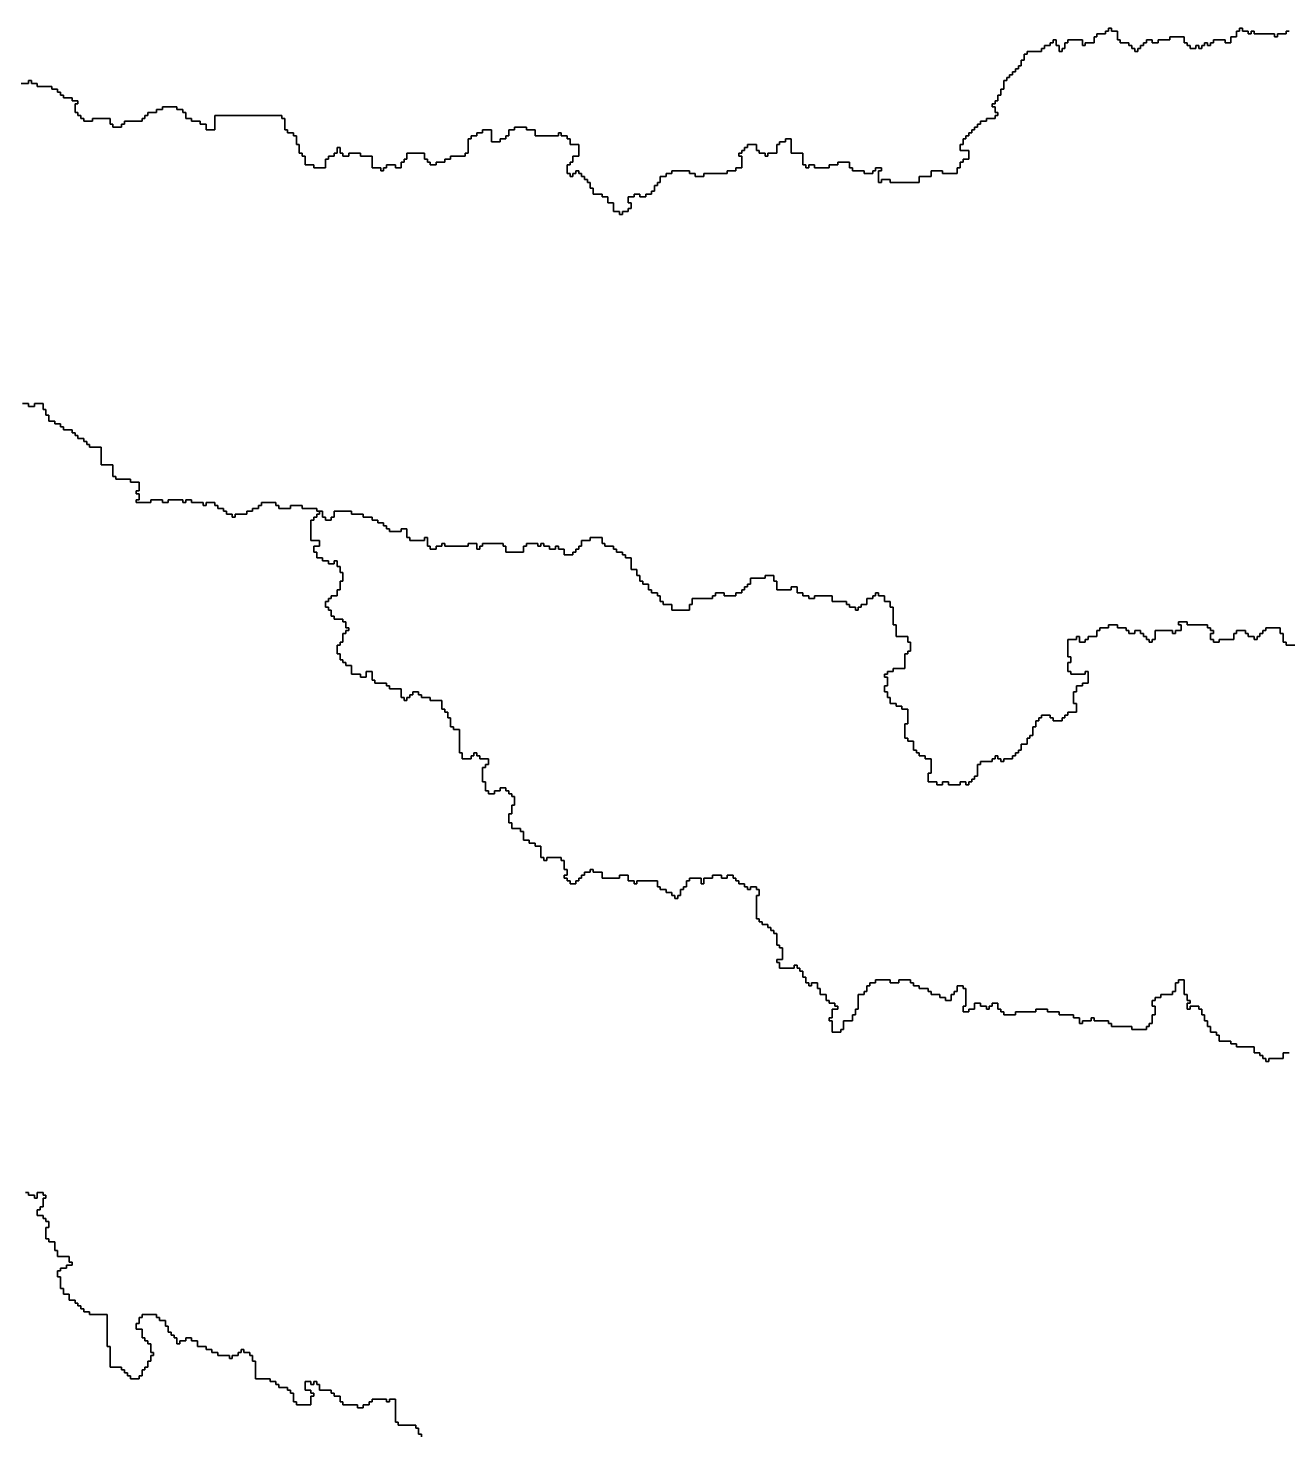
# Model space of a CAD drawing. Header units: inches. Extents: x -98695 to 376223, y 1122520 to 1501782.
# Drawn here: x 334946 to 348294, y 1188461 to 1203369 of the extents above; entities that cross this region are included whole.
import ezdxf

# ---------------------------------------------------------------- set-up
doc = ezdxf.new("R2010")
doc.units = ezdxf.units.IN
doc.header["$MEASUREMENT"] = 0
doc.layers.add('subs1', color=7, linetype='Continuous', true_color=0xc8dcf7)

msp = doc.modelspace()

# ---------------------------------------------------------------- linework, layer by layer
at = {"layer": 'subs1'}
for points in [[(348307, 1203338), (348276, 1203338), (348276, 1203308), (348183, 1203308), (348183, 1203277), (348152, 1203277), (348152, 1203308), (347937, 1203308), (347937, 1203338), (347906, 1203338), (347906, 1203308), (347875, 1203308), (347875, 1203338), (347813, 1203338), (347813, 1203369), (347782, 1203369), (347782, 1203338), (347751, 1203338), (347751, 1203277), (347690, 1203277), (347690, 1203215), (347628, 1203215), (347628, 1203246), (347505, 1203246), (347505, 1203215), (347474, 1203215), (347474, 1203184), (347443, 1203184), (347443, 1203215), (347412, 1203215), (347412, 1203184), (347381, 1203184), (347381, 1203153), (347350, 1203153), (347350, 1203184), (347320, 1203184), (347320, 1203153), (347258, 1203153), (347258, 1203184), (347227, 1203184), (347227, 1203215), (347196, 1203215), (347196, 1203277), (347042, 1203277), (347042, 1203246), (346919, 1203246), (346919, 1203215), (346857, 1203215), (346857, 1203246), (346795, 1203246), (346795, 1203215), (346764, 1203215), (346764, 1203184), (346734, 1203184), (346734, 1203153), (346703, 1203153), (346703, 1203122), (346672, 1203122), (346672, 1203153), (346641, 1203153), (346641, 1203184), (346610, 1203184), (346610, 1203215), (346518, 1203215), (346518, 1203246), (346487, 1203246), (346487, 1203338), (346425, 1203338), (346425, 1203369), (346394, 1203369), (346394, 1203338), (346363, 1203338), (346363, 1203308), (346271, 1203308), (346271, 1203277), (346240, 1203277), (346240, 1203215), (346147, 1203215), (346147, 1203184), (346117, 1203184), (346117, 1203246), (345962, 1203246), (345962, 1203215), (345931, 1203215), (345931, 1203153), (345901, 1203153), (345901, 1203122), (345870, 1203122), (345870, 1203184), (345839, 1203184), (345839, 1203246), (345808, 1203246), (345808, 1203215), (345777, 1203215), (345777, 1203184), (345716, 1203184), (345716, 1203153), (345685, 1203153), (345685, 1203122), (345530, 1203122), (345530, 1203092), (345500, 1203092), (345500, 1203030), (345469, 1203030), (345469, 1202968), (345438, 1202968), (345438, 1202937), (345407, 1202937), (345407, 1202907), (345376, 1202907), (345376, 1202876), (345345, 1202876), (345345, 1202845), (345315, 1202845), (345315, 1202814), (345284, 1202814), (345284, 1202721), (345253, 1202721), (345253, 1202660), (345222, 1202660), (345222, 1202598), (345191, 1202598), (345191, 1202567), (345160, 1202567), (345160, 1202536), (345191, 1202536), (345191, 1202475), (345222, 1202475), (345222, 1202444), (345191, 1202444), (345191, 1202413), (345099, 1202413), (345099, 1202382), (345037, 1202382), (345037, 1202351), (345006, 1202351), (345006, 1202320), (344975, 1202320), (344975, 1202290), (344944, 1202290), (344944, 1202259), (344914, 1202259), (344914, 1202228), (344883, 1202228), (344883, 1202197), (344852, 1202197), (344852, 1202135), (344821, 1202135), (344821, 1202074), (344914, 1202074), (344914, 1201981), (344852, 1201981), (344852, 1201950), (344821, 1201950), (344821, 1201889), (344790, 1201889), (344790, 1201827), (344636, 1201827), (344636, 1201858), (344513, 1201858), (344513, 1201796), (344389, 1201796), (344389, 1201734), (344081, 1201734), (344081, 1201765), (343988, 1201765), (343988, 1201734), (343957, 1201734), (343957, 1201858), (343988, 1201858), (343988, 1201889), (343926, 1201889), (343926, 1201858), (343896, 1201858), (343896, 1201827), (343803, 1201827), (343803, 1201858), (343680, 1201858), (343680, 1201889), (343649, 1201889), (343649, 1201950), (343525, 1201950), (343525, 1201919), (343433, 1201919), (343433, 1201889), (343279, 1201889), (343279, 1201919), (343217, 1201919), (343217, 1201889), (343186, 1201889), (343186, 1201919), (343155, 1201919), (343155, 1202043), (343032, 1202043), (343032, 1202197), (342970, 1202197), (342970, 1202166), (342908, 1202166), (342908, 1202135), (342878, 1202135), (342878, 1202043), (342785, 1202043), (342785, 1202012), (342754, 1202012), (342754, 1202043), (342693, 1202043), (342693, 1202074), (342662, 1202074), (342662, 1202135), (342569, 1202135), (342569, 1202104), (342538, 1202104), (342538, 1202074), (342507, 1202074), (342507, 1202043), (342477, 1202043), (342477, 1202012), (342507, 1202012), (342507, 1201889), (342446, 1201889), (342446, 1201858), (342353, 1201858), (342353, 1201827), (342106, 1201827), (342106, 1201796), (342014, 1201796), (342014, 1201827), (341952, 1201827), (341952, 1201858), (341767, 1201858), (341767, 1201827), (341705, 1201827), (341705, 1201796), (341644, 1201796), (341644, 1201734), (341613, 1201734), (341613, 1201703), (341582, 1201703), (341582, 1201642), (341551, 1201642), (341551, 1201611), (341490, 1201611), (341490, 1201580), (341428, 1201580), (341428, 1201611), (341366, 1201611), (341366, 1201580), (341304, 1201580), (341304, 1201518), (341335, 1201518), (341335, 1201457), (341304, 1201457), (341304, 1201426), (341243, 1201426), (341243, 1201395), (341212, 1201395), (341212, 1201426), (341150, 1201426), (341150, 1201518), (341089, 1201518), (341089, 1201580), (341027, 1201580), (341027, 1201611), (340934, 1201611), (340934, 1201673), (340903, 1201673), (340903, 1201734), (340873, 1201734), (340873, 1201765), (340842, 1201765), (340842, 1201796), (340811, 1201796), (340811, 1201827), (340780, 1201827), (340780, 1201858), (340749, 1201858), (340749, 1201827), (340718, 1201827), (340718, 1201796), (340688, 1201796), (340688, 1201827), (340657, 1201827), (340657, 1201919), (340688, 1201919), (340688, 1201950), (340718, 1201950), (340718, 1202012), (340780, 1202012), (340780, 1202135), (340688, 1202135), (340688, 1202197), (340657, 1202197), (340657, 1202228), (340595, 1202228), (340595, 1202259), (340564, 1202259), (340564, 1202228), (340317, 1202228), (340317, 1202290), (340225, 1202290), (340225, 1202320), (340101, 1202320), (340101, 1202290), (340040, 1202290), (340040, 1202228), (340009, 1202228), (340009, 1202197), (339947, 1202197), (339947, 1202166), (339855, 1202166), (339855, 1202290), (339762, 1202290), (339762, 1202259), (339700, 1202259), (339700, 1202228), (339639, 1202228), (339639, 1202197), (339608, 1202197), (339608, 1202043), (339577, 1202043), (339577, 1202012), (339423, 1202012), (339423, 1201981), (339361, 1201981), (339361, 1201950), (339269, 1201950), (339269, 1201919), (339207, 1201919), (339207, 1201950), (339176, 1201950), (339176, 1201981), (339145, 1201981), (339145, 1202043), (338960, 1202043), (338960, 1201981), (338929, 1201981), (338929, 1201950), (338898, 1201950), (338898, 1201889), (338837, 1201889), (338837, 1201919), (338744, 1201919), (338744, 1201889), (338713, 1201889), (338713, 1201858), (338682, 1201858), (338682, 1201889), (338590, 1201889), (338590, 1202012), (338467, 1202012), (338467, 1202043), (338343, 1202043), (338343, 1202012), (338281, 1202012), (338281, 1202043), (338251, 1202043), (338251, 1202104), (338220, 1202104), (338220, 1202043), (338189, 1202043), (338189, 1202012), (338127, 1202012), (338127, 1201981), (338096, 1201981), (338096, 1201889), (337973, 1201889), (337973, 1201919), (337880, 1201919), (337880, 1202012), (337850, 1202012), (337850, 1202043), (337819, 1202043), (337819, 1202135), (337788, 1202135), (337788, 1202228), (337757, 1202228), (337757, 1202259), (337695, 1202259), (337695, 1202290), (337665, 1202290), (337665, 1202413), (337634, 1202413), (337634, 1202444), (336924, 1202444), (336924, 1202290), (336832, 1202290), (336832, 1202351), (336770, 1202351), (336770, 1202382), (336677, 1202382), (336677, 1202413), (336616, 1202413), (336616, 1202475), (336585, 1202475), (336585, 1202506), (336523, 1202506), (336523, 1202536), (336369, 1202536), (336369, 1202506), (336307, 1202506), (336307, 1202475), (336215, 1202475), (336215, 1202444), (336184, 1202444), (336184, 1202413), (336153, 1202413), (336153, 1202382), (335968, 1202382), (335968, 1202351), (335937, 1202351), (335937, 1202320), (335845, 1202320), (335845, 1202351), (335814, 1202351), (335814, 1202413), (335629, 1202413), (335629, 1202382), (335536, 1202382), (335536, 1202413), (335505, 1202413), (335505, 1202444), (335474, 1202444), (335474, 1202475), (335444, 1202475), (335444, 1202567), (335474, 1202567), (335474, 1202598), (335413, 1202598), (335413, 1202629), (335320, 1202629), (335320, 1202660), (335289, 1202660), (335289, 1202691), (335258, 1202691), (335258, 1202721), (335197, 1202721), (335197, 1202752), (335043, 1202752), (335043, 1202783), (334981, 1202783), (334981, 1202814), (334950, 1202814), (334950, 1202783), (334827, 1202783)], [(334827, 1202783), (334950, 1202783), (334950, 1202814), (334981, 1202814), (334981, 1202783), (335043, 1202783), (335043, 1202752), (335197, 1202752), (335197, 1202721), (335258, 1202721), (335258, 1202691), (335289, 1202691), (335289, 1202660), (335320, 1202660), (335320, 1202629), (335413, 1202629), (335413, 1202598), (335474, 1202598), (335474, 1202567), (335444, 1202567), (335444, 1202475), (335474, 1202475), (335474, 1202444), (335505, 1202444), (335505, 1202413), (335536, 1202413), (335536, 1202382), (335629, 1202382), (335629, 1202413), (335814, 1202413), (335814, 1202351), (335845, 1202351), (335845, 1202320), (335937, 1202320), (335937, 1202351), (335968, 1202351), (335968, 1202382), (336153, 1202382), (336153, 1202413), (336184, 1202413), (336184, 1202444), (336215, 1202444), (336215, 1202475), (336307, 1202475), (336307, 1202506), (336369, 1202506), (336369, 1202536), (336523, 1202536), (336523, 1202506), (336585, 1202506), (336585, 1202475), (336616, 1202475), (336616, 1202413), (336677, 1202413), (336677, 1202382), (336770, 1202382), (336770, 1202351), (336832, 1202351), (336832, 1202290), (336924, 1202290), (336924, 1202444), (337634, 1202444), (337634, 1202413), (337665, 1202413), (337665, 1202290), (337695, 1202290), (337695, 1202259), (337757, 1202259), (337757, 1202228), (337788, 1202228), (337788, 1202135), (337819, 1202135), (337819, 1202043), (337850, 1202043), (337850, 1202012), (337880, 1202012), (337880, 1201919), (337973, 1201919), (337973, 1201889), (338096, 1201889), (338096, 1201981), (338127, 1201981), (338127, 1202012), (338189, 1202012), (338189, 1202043), (338220, 1202043), (338220, 1202104), (338251, 1202104), (338251, 1202043), (338281, 1202043), (338281, 1202012), (338343, 1202012), (338343, 1202043), (338467, 1202043), (338467, 1202012), (338590, 1202012), (338590, 1201889), (338682, 1201889), (338682, 1201858), (338713, 1201858), (338713, 1201889), (338744, 1201889), (338744, 1201919), (338837, 1201919), (338837, 1201889), (338898, 1201889), (338898, 1201950), (338929, 1201950), (338929, 1201981), (338960, 1201981), (338960, 1202043), (339145, 1202043), (339145, 1201981), (339176, 1201981), (339176, 1201950), (339207, 1201950), (339207, 1201919), (339269, 1201919), (339269, 1201950), (339361, 1201950), (339361, 1201981), (339423, 1201981), (339423, 1202012), (339577, 1202012), (339577, 1202043), (339608, 1202043), (339608, 1202197), (339639, 1202197), (339639, 1202228), (339700, 1202228), (339700, 1202259), (339762, 1202259), (339762, 1202290), (339855, 1202290), (339855, 1202166), (339947, 1202166), (339947, 1202197), (340009, 1202197), (340009, 1202228), (340040, 1202228), (340040, 1202290), (340101, 1202290), (340101, 1202320), (340225, 1202320), (340225, 1202290), (340317, 1202290), (340317, 1202228), (340564, 1202228), (340564, 1202259), (340595, 1202259), (340595, 1202228), (340657, 1202228), (340657, 1202197), (340688, 1202197), (340688, 1202135), (340780, 1202135), (340780, 1202012), (340718, 1202012), (340718, 1201950), (340688, 1201950), (340688, 1201919), (340657, 1201919), (340657, 1201827), (340688, 1201827), (340688, 1201796), (340718, 1201796), (340718, 1201827), (340749, 1201827), (340749, 1201858), (340780, 1201858), (340780, 1201827), (340811, 1201827), (340811, 1201796), (340842, 1201796), (340842, 1201765), (340873, 1201765), (340873, 1201734), (340903, 1201734), (340903, 1201673), (340934, 1201673), (340934, 1201611), (341027, 1201611), (341027, 1201580), (341089, 1201580), (341089, 1201518), (341150, 1201518), (341150, 1201426), (341212, 1201426), (341212, 1201395), (341243, 1201395), (341243, 1201426), (341304, 1201426), (341304, 1201457), (341335, 1201457), (341335, 1201518), (341304, 1201518), (341304, 1201580), (341366, 1201580), (341366, 1201611), (341428, 1201611), (341428, 1201580), (341490, 1201580), (341490, 1201611), (341551, 1201611), (341551, 1201642), (341582, 1201642), (341582, 1201703), (341613, 1201703), (341613, 1201734), (341644, 1201734), (341644, 1201796), (341705, 1201796), (341705, 1201827), (341767, 1201827), (341767, 1201858), (341952, 1201858), (341952, 1201827), (342014, 1201827), (342014, 1201796), (342106, 1201796), (342106, 1201827), (342353, 1201827), (342353, 1201858), (342446, 1201858), (342446, 1201889), (342507, 1201889), (342507, 1202012), (342477, 1202012), (342477, 1202043), (342507, 1202043), (342507, 1202074), (342538, 1202074), (342538, 1202104), (342569, 1202104), (342569, 1202135), (342662, 1202135), (342662, 1202074), (342693, 1202074), (342693, 1202043), (342754, 1202043), (342754, 1202012), (342785, 1202012), (342785, 1202043), (342878, 1202043), (342878, 1202135), (342908, 1202135), (342908, 1202166), (342970, 1202166), (342970, 1202197), (343032, 1202197), (343032, 1202043), (343155, 1202043), (343155, 1201919), (343186, 1201919), (343186, 1201889), (343217, 1201889), (343217, 1201919), (343279, 1201919), (343279, 1201889), (343433, 1201889), (343433, 1201919), (343525, 1201919), (343525, 1201950), (343649, 1201950), (343649, 1201889), (343680, 1201889), (343680, 1201858), (343803, 1201858), (343803, 1201827), (343896, 1201827), (343896, 1201858), (343926, 1201858), (343926, 1201889), (343988, 1201889), (343988, 1201858), (343957, 1201858), (343957, 1201734), (343988, 1201734), (343988, 1201765), (344081, 1201765), (344081, 1201734), (344389, 1201734), (344389, 1201796), (344513, 1201796), (344513, 1201858), (344636, 1201858), (344636, 1201827), (344790, 1201827), (344790, 1201889), (344821, 1201889), (344821, 1201950), (344852, 1201950), (344852, 1201981), (344914, 1201981), (344914, 1202074), (344821, 1202074), (344821, 1202135), (344852, 1202135), (344852, 1202197), (344883, 1202197), (344883, 1202228), (344914, 1202228), (344914, 1202259), (344944, 1202259), (344944, 1202290), (344975, 1202290), (344975, 1202320), (345006, 1202320), (345006, 1202351), (345037, 1202351), (345037, 1202382), (345099, 1202382), (345099, 1202413), (345191, 1202413), (345191, 1202444), (345222, 1202444), (345222, 1202475), (345191, 1202475), (345191, 1202536), (345160, 1202536), (345160, 1202567), (345191, 1202567), (345191, 1202598), (345222, 1202598), (345222, 1202660), (345253, 1202660), (345253, 1202721), (345284, 1202721), (345284, 1202814), (345315, 1202814), (345315, 1202845), (345345, 1202845), (345345, 1202876), (345376, 1202876), (345376, 1202907), (345407, 1202907), (345407, 1202937), (345438, 1202937), (345438, 1202968), (345469, 1202968), (345469, 1203030), (345500, 1203030), (345500, 1203092), (345530, 1203092), (345530, 1203122), (345685, 1203122), (345685, 1203153), (345716, 1203153), (345716, 1203184), (345777, 1203184), (345777, 1203215), (345808, 1203215), (345808, 1203246), (345839, 1203246), (345839, 1203184), (345870, 1203184), (345870, 1203122), (345901, 1203122), (345901, 1203153), (345931, 1203153), (345931, 1203215), (345962, 1203215), (345962, 1203246), (346117, 1203246), (346117, 1203184), (346147, 1203184), (346147, 1203215), (346240, 1203215), (346240, 1203277), (346271, 1203277), (346271, 1203308), (346363, 1203308), (346363, 1203338), (346394, 1203338), (346394, 1203369), (346425, 1203369), (346425, 1203338), (346487, 1203338), (346487, 1203246), (346518, 1203246), (346518, 1203215), (346610, 1203215), (346610, 1203184), (346641, 1203184), (346641, 1203153), (346672, 1203153), (346672, 1203122), (346703, 1203122), (346703, 1203153), (346734, 1203153), (346734, 1203184), (346764, 1203184), (346764, 1203215), (346795, 1203215), (346795, 1203246), (346857, 1203246), (346857, 1203215), (346919, 1203215), (346919, 1203246), (347042, 1203246), (347042, 1203277), (347196, 1203277), (347196, 1203215), (347227, 1203215), (347227, 1203184), (347258, 1203184), (347258, 1203153), (347320, 1203153), (347320, 1203184), (347350, 1203184), (347350, 1203153), (347381, 1203153), (347381, 1203184), (347412, 1203184), (347412, 1203215), (347443, 1203215), (347443, 1203184), (347474, 1203184), (347474, 1203215), (347505, 1203215), (347505, 1203246), (347628, 1203246), (347628, 1203215), (347690, 1203215), (347690, 1203277), (347751, 1203277), (347751, 1203338), (347782, 1203338), (347782, 1203369), (347813, 1203369), (347813, 1203338), (347875, 1203338), (347875, 1203308), (347906, 1203308), (347906, 1203338), (347937, 1203338), (347937, 1203308), (348152, 1203308), (348152, 1203277), (348183, 1203277), (348183, 1203308), (348276, 1203308), (348276, 1203338), (348307, 1203338)], [(348399, 1196830), (348276, 1196830), (348276, 1196861), (348245, 1196861), (348245, 1196953), (348214, 1196953), (348214, 1197015), (348060, 1197015), (348060, 1196984), (348029, 1196984), (348029, 1196953), (347998, 1196953), (347998, 1196922), (347967, 1196922), (347967, 1196891), (347937, 1196891), (347937, 1196922), (347875, 1196922), (347875, 1196953), (347844, 1196953), (347844, 1196984), (347751, 1196984), (347751, 1196953), (347721, 1196953), (347721, 1196891), (347566, 1196891), (347566, 1196861), (347505, 1196861), (347505, 1196891), (347474, 1196891), (347474, 1196953), (347505, 1196953), (347505, 1196984), (347474, 1196984), (347474, 1197015), (347443, 1197015), (347443, 1197046), (347227, 1197046), (347227, 1197076), (347135, 1197076), (347135, 1197046), (347165, 1197046), (347165, 1196984), (347104, 1196984), (347104, 1196953), (347073, 1196953), (347073, 1196984), (346888, 1196984), (346888, 1196891), (346857, 1196891), (346857, 1196861), (346826, 1196861), (346826, 1196891), (346795, 1196891), (346795, 1196922), (346764, 1196922), (346764, 1196953), (346734, 1196953), (346734, 1196984), (346672, 1196984), (346672, 1196953), (346610, 1196953), (346610, 1196984), (346579, 1196984), (346579, 1197015), (346487, 1197015), (346487, 1197046), (346394, 1197046), (346394, 1197015), (346302, 1197015), (346302, 1196984), (346271, 1196984), (346271, 1196922), (346178, 1196922), (346178, 1196891), (346147, 1196891), (346147, 1196861), (346086, 1196861), (346086, 1196922), (346055, 1196922), (346055, 1196891), (345962, 1196891), (345962, 1196706), (345993, 1196706), (345993, 1196645), (345962, 1196645), (345962, 1196552), (345993, 1196552), (345993, 1196521), (346147, 1196521), (346147, 1196552), (346178, 1196552), (346178, 1196429), (346117, 1196429), (346117, 1196398), (346055, 1196398), (346055, 1196336), (346024, 1196336), (346024, 1196213), (346055, 1196213), (346055, 1196120), (345962, 1196120), (345962, 1196089), (345931, 1196089), (345931, 1196059), (345901, 1196059), (345901, 1196028), (345808, 1196028), (345808, 1196059), (345777, 1196059), (345777, 1196089), (345685, 1196089), (345685, 1196059), (345654, 1196059), (345654, 1196028), (345623, 1196028), (345623, 1195966), (345592, 1195966), (345592, 1195873), (345561, 1195873), (345561, 1195843), (345530, 1195843), (345530, 1195781), (345469, 1195781), (345469, 1195719), (345438, 1195719), (345438, 1195688), (345407, 1195688), (345407, 1195658), (345376, 1195658), (345376, 1195627), (345284, 1195627), (345284, 1195596), (345253, 1195596), (345253, 1195627), (345222, 1195627), (345222, 1195658), (345191, 1195658), (345191, 1195627), (345160, 1195627), (345160, 1195596), (345037, 1195596), (345037, 1195565), (345006, 1195565), (345006, 1195442), (344975, 1195442), (344975, 1195411), (344944, 1195411), (344944, 1195380), (344914, 1195380), (344914, 1195349), (344883, 1195349), (344883, 1195380), (344821, 1195380), (344821, 1195349), (344698, 1195349), (344698, 1195380), (344636, 1195380), (344636, 1195349), (344574, 1195349), (344574, 1195380), (344482, 1195380), (344482, 1195472), (344513, 1195472), (344513, 1195627), (344451, 1195627), (344451, 1195658), (344389, 1195658), (344389, 1195688), (344358, 1195688), (344358, 1195719), (344327, 1195719), (344327, 1195812), (344266, 1195812), (344266, 1195843), (344235, 1195843), (344235, 1195997), (344266, 1195997), (344266, 1196151), (344204, 1196151), (344204, 1196182), (344142, 1196182), (344142, 1196213), (344081, 1196213), (344081, 1196274), (344050, 1196274), (344050, 1196336), (344019, 1196336), (344019, 1196398), (344050, 1196398), (344050, 1196490), (344019, 1196490), (344019, 1196521), (344050, 1196521), (344050, 1196552), (344112, 1196552), (344112, 1196583), (344235, 1196583), (344235, 1196737), (344266, 1196737), (344266, 1196768), (344297, 1196768), (344297, 1196861), (344266, 1196861), (344266, 1196922), (344142, 1196922), (344142, 1197046), (344112, 1197046), (344112, 1197231), (344081, 1197231), (344081, 1197292), (344019, 1197292), (344019, 1197354), (343957, 1197354), (343957, 1197385), (343926, 1197385), (343926, 1197354), (343896, 1197354), (343896, 1197323), (343834, 1197323), (343834, 1197262), (343772, 1197262), (343772, 1197231), (343741, 1197231), (343741, 1197200), (343711, 1197200), (343711, 1197231), (343649, 1197231), (343649, 1197262), (343618, 1197262), (343618, 1197292), (343464, 1197292), (343464, 1197354), (343279, 1197354), (343279, 1197323), (343217, 1197323), (343217, 1197354), (343155, 1197354), (343155, 1197385), (343094, 1197385), (343094, 1197447), (343032, 1197447), (343032, 1197416), (342878, 1197416), (342878, 1197508), (342847, 1197508), (342847, 1197570), (342754, 1197570), (342754, 1197539), (342600, 1197539), (342600, 1197477), (342569, 1197477), (342569, 1197447), (342538, 1197447), (342538, 1197416), (342507, 1197416), (342507, 1197385), (342446, 1197385), (342446, 1197354), (342322, 1197354), (342322, 1197385), (342230, 1197385), (342230, 1197354), (342199, 1197354), (342199, 1197323), (341983, 1197323), (341983, 1197262), (341952, 1197262), (341952, 1197200), (341767, 1197200), (341767, 1197262), (341675, 1197262), (341675, 1197292), (341644, 1197292), (341644, 1197354), (341613, 1197354), (341613, 1197385), (341551, 1197385), (341551, 1197416), (341520, 1197416), (341520, 1197477), (341459, 1197477), (341459, 1197508), (341428, 1197508), (341428, 1197570), (341397, 1197570), (341397, 1197632), (341335, 1197632), (341335, 1197755), (341274, 1197755), (341274, 1197786), (341243, 1197786), (341243, 1197817), (341181, 1197817), (341181, 1197848), (341150, 1197848), (341150, 1197878), (341058, 1197878), (341058, 1197909), (341027, 1197909), (341027, 1197971), (340903, 1197971), (340903, 1197940), (340811, 1197940), (340811, 1197878), (340780, 1197878), (340780, 1197848), (340749, 1197848), (340749, 1197817), (340718, 1197817), (340718, 1197786), (340626, 1197786), (340626, 1197848), (340564, 1197848), (340564, 1197878), (340533, 1197878), (340533, 1197848), (340472, 1197848), (340472, 1197878), (340410, 1197878), (340410, 1197909), (340379, 1197909), (340379, 1197878), (340348, 1197878), (340348, 1197909), (340225, 1197909), (340225, 1197878), (340194, 1197878), (340194, 1197817), (340009, 1197817), (340009, 1197878), (339978, 1197878), (339978, 1197909), (339762, 1197909), (339762, 1197878), (339731, 1197878), (339731, 1197848), (339700, 1197848), (339700, 1197909), (339608, 1197909), (339608, 1197878), (339361, 1197878), (339361, 1197909), (339330, 1197909), (339330, 1197878), (339269, 1197878), (339269, 1197848), (339207, 1197848), (339207, 1197878), (339176, 1197878), (339176, 1197971), (339145, 1197971), (339145, 1197940), (338991, 1197940), (338991, 1197971), (338960, 1197971), (338960, 1198064), (338898, 1198064), (338898, 1198033), (338775, 1198033), (338775, 1198064), (338744, 1198064), (338744, 1198094), (338713, 1198094), (338713, 1198125), (338652, 1198125), (338652, 1198156), (338590, 1198156), (338590, 1198187), (338497, 1198187), (338497, 1198218), (338374, 1198218), (338374, 1198249), (338189, 1198249), (338189, 1198187), (338158, 1198187), (338158, 1198156), (338096, 1198156), (338096, 1198187), (338066, 1198187), (338066, 1198249), (338035, 1198249), (338004, 1198249), (338004, 1198279), (337850, 1198279), (337850, 1198310), (337726, 1198310), (337726, 1198279), (337603, 1198279), (337603, 1198310), (337572, 1198310), (337572, 1198341), (337418, 1198341), (337418, 1198310), (337387, 1198310), (337387, 1198279), (337325, 1198279), (337325, 1198249), (337264, 1198249), (337264, 1198218), (337140, 1198218), (337140, 1198187), (337109, 1198187), (337109, 1198218), (337048, 1198218), (337048, 1198249), (337017, 1198249), (337017, 1198279), (336955, 1198279), (336955, 1198310), (336924, 1198310), (336924, 1198341), (336832, 1198341), (336832, 1198310), (336801, 1198310), (336801, 1198341), (336677, 1198341), (336677, 1198372), (336616, 1198372), (336616, 1198341), (336585, 1198341), (336585, 1198372), (336431, 1198372), (336431, 1198341), (336369, 1198341), (336369, 1198372), (336246, 1198372), (336246, 1198341), (336091, 1198341), (336091, 1198372), (336122, 1198372), (336122, 1198434), (336091, 1198434), (336091, 1198465), (336122, 1198465), (336122, 1198557), (336030, 1198557), (336030, 1198588), (335875, 1198588), (335875, 1198619), (335845, 1198619), (335845, 1198742), (335721, 1198742), (335721, 1198927), (335598, 1198927), (335598, 1198958), (335567, 1198958), (335567, 1198989), (335536, 1198989), (335536, 1199020), (335474, 1199020), (335474, 1199051), (335444, 1199051), (335444, 1199082), (335413, 1199082), (335413, 1199112), (335320, 1199112), (335320, 1199143), (335289, 1199143), (335289, 1199174), (335228, 1199174), (335228, 1199205), (335166, 1199205), (335166, 1199267), (335135, 1199267), (335135, 1199328), (335104, 1199328), (335104, 1199390), (335012, 1199390), (335012, 1199359), (334950, 1199359), (334950, 1199390), (334888, 1199390)], [(334888, 1199390), (334950, 1199390), (334950, 1199359), (335012, 1199359), (335012, 1199390), (335104, 1199390), (335104, 1199328), (335135, 1199328), (335135, 1199267), (335166, 1199267), (335166, 1199205), (335228, 1199205), (335228, 1199174), (335289, 1199174), (335289, 1199143), (335320, 1199143), (335320, 1199112), (335413, 1199112), (335413, 1199082), (335444, 1199082), (335444, 1199051), (335474, 1199051), (335474, 1199020), (335536, 1199020), (335536, 1198989), (335567, 1198989), (335567, 1198958), (335598, 1198958), (335598, 1198927), (335721, 1198927), (335721, 1198742), (335845, 1198742), (335845, 1198619), (335875, 1198619), (335875, 1198588), (336030, 1198588), (336030, 1198557), (336122, 1198557), (336122, 1198465), (336091, 1198465), (336091, 1198434), (336122, 1198434), (336122, 1198372), (336091, 1198372), (336091, 1198341), (336246, 1198341), (336246, 1198372), (336369, 1198372), (336369, 1198341), (336431, 1198341), (336431, 1198372), (336585, 1198372), (336585, 1198341), (336616, 1198341), (336616, 1198372), (336677, 1198372), (336677, 1198341), (336801, 1198341), (336801, 1198310), (336832, 1198310), (336832, 1198341), (336924, 1198341), (336924, 1198310), (336955, 1198310), (336955, 1198279), (337017, 1198279), (337017, 1198249), (337048, 1198249), (337048, 1198218), (337109, 1198218), (337109, 1198187), (337140, 1198187), (337140, 1198218), (337264, 1198218), (337264, 1198249), (337325, 1198249), (337325, 1198279), (337387, 1198279), (337387, 1198310), (337418, 1198310), (337418, 1198341), (337572, 1198341), (337572, 1198310), (337603, 1198310), (337603, 1198279), (337726, 1198279), (337726, 1198310), (337850, 1198310), (337850, 1198279), (338004, 1198279), (338004, 1198249), (338035, 1198249), (338035, 1198218), (338004, 1198218), (338004, 1198187), (337973, 1198187), (337973, 1198156), (337942, 1198156), (337942, 1197940), (338035, 1197940), (338035, 1197878), (337973, 1197878), (337973, 1197817), (338004, 1197817), (338004, 1197755), (338066, 1197755), (338066, 1197724), (338127, 1197724), (338127, 1197693), (338189, 1197693), (338189, 1197724), (338220, 1197724), (338220, 1197663), (338251, 1197663), (338251, 1197601), (338281, 1197601), (338281, 1197508), (338251, 1197508), (338251, 1197416), (338220, 1197416), (338220, 1197354), (338158, 1197354), (338158, 1197323), (338127, 1197323), (338127, 1197292), (338096, 1197292), (338096, 1197231), (338127, 1197231), (338127, 1197200), (338158, 1197200), (338158, 1197138), (338189, 1197138), (338189, 1197107), (338281, 1197107), (338281, 1197076), (338312, 1197076), (338312, 1197015), (338343, 1197015), (338343, 1196984), (338312, 1196984), (338312, 1196953), (338281, 1196953), (338281, 1196861), (338251, 1196861), (338251, 1196830), (338220, 1196830), (338220, 1196737), (338251, 1196737), (338251, 1196675), (338281, 1196675), (338281, 1196645), (338312, 1196645), (338312, 1196614), (338374, 1196614), (338374, 1196521), (338467, 1196521), (338467, 1196490), (338528, 1196490), (338528, 1196552), (338590, 1196552), (338590, 1196460), (338621, 1196460), (338621, 1196429), (338744, 1196429), (338744, 1196398), (338775, 1196398), (338775, 1196367), (338898, 1196367), (338898, 1196274), (338929, 1196274), (338929, 1196244), (338960, 1196244), (338960, 1196274), (338991, 1196274), (338991, 1196305), (339022, 1196305), (339022, 1196336), (339083, 1196336), (339083, 1196305), (339114, 1196305), (339114, 1196274), (339207, 1196274), (339207, 1196244), (339330, 1196244), (339330, 1196151), (339361, 1196151), (339361, 1196120), (339392, 1196120), (339392, 1196059), (339423, 1196059), (339423, 1195966), (339454, 1195966), (339454, 1195935), (339515, 1195935), (339515, 1195688), (339546, 1195688), (339546, 1195627), (339639, 1195627), (339639, 1195658), (339670, 1195658), (339670, 1195688), (339700, 1195688), (339700, 1195658), (339731, 1195658), (339731, 1195627), (339824, 1195627), (339824, 1195565), (339793, 1195565), (339793, 1195534), (339762, 1195534), (339762, 1195380), (339793, 1195380), (339793, 1195287), (339824, 1195287), (339824, 1195256), (339886, 1195256), (339886, 1195287), (339947, 1195287), (339947, 1195318), (340009, 1195318), (340009, 1195287), (340040, 1195287), (340040, 1195256), (340071, 1195256), (340071, 1195226), (340101, 1195226), (340101, 1195133), (340071, 1195133), (340071, 1195041), (340040, 1195041), (340040, 1194948), (340071, 1194948), (340071, 1194886), (340163, 1194886), (340163, 1194855), (340194, 1194855), (340194, 1194763), (340256, 1194763), (340256, 1194732), (340317, 1194732), (340317, 1194701), (340379, 1194701), (340379, 1194578), (340410, 1194578), (340410, 1194547), (340441, 1194547), (340441, 1194578), (340595, 1194578), (340595, 1194547), (340626, 1194547), (340626, 1194454), (340657, 1194454), (340657, 1194393), (340626, 1194393), (340626, 1194362), (340657, 1194362), (340657, 1194331), (340688, 1194331), (340688, 1194300), (340749, 1194300), (340749, 1194331), (340780, 1194331), (340780, 1194362), (340811, 1194362), (340811, 1194393), (340842, 1194393), (340842, 1194424), (340903, 1194424), (340903, 1194454), (340934, 1194454), (340934, 1194424), (341027, 1194424), (341027, 1194362), (341212, 1194362), (341212, 1194393), (341304, 1194393), (341304, 1194331), (341366, 1194331), (341366, 1194300), (341397, 1194300), (341397, 1194331), (341613, 1194331), (341613, 1194269), (341644, 1194269), (341644, 1194239), (341705, 1194239), (341705, 1194208), (341767, 1194208), (341767, 1194177), (341798, 1194177), (341798, 1194146), (341829, 1194146), (341829, 1194177), (341860, 1194177), (341860, 1194239), (341891, 1194239), (341891, 1194269), (341921, 1194269), (341921, 1194331), (341952, 1194331), (341952, 1194362), (342076, 1194362), (342076, 1194300), (342106, 1194300), (342106, 1194362), (342199, 1194362), (342199, 1194393), (342292, 1194393), (342292, 1194362), (342353, 1194362), (342353, 1194393), (342415, 1194393), (342415, 1194362), (342446, 1194362), (342446, 1194331), (342477, 1194331), (342477, 1194300), (342538, 1194300), (342538, 1194269), (342569, 1194269), (342569, 1194239), (342600, 1194239), (342600, 1194269), (342662, 1194269), (342662, 1194239), (342693, 1194239), (342693, 1194177), (342662, 1194177), (342662, 1193930), (342693, 1193930), (342693, 1193899), (342723, 1193899), (342723, 1193868), (342785, 1193868), (342785, 1193838), (342816, 1193838), (342816, 1193807), (342847, 1193807), (342847, 1193776), (342878, 1193776), (342878, 1193652), (342908, 1193652), (342908, 1193622), (342939, 1193622), (342939, 1193498), (342878, 1193498), (342878, 1193467), (342908, 1193467), (342908, 1193406), (343063, 1193406), (343063, 1193437), (343094, 1193437), (343094, 1193406), (343124, 1193406), (343124, 1193375), (343155, 1193375), (343155, 1193313), (343186, 1193313), (343186, 1193251), (343217, 1193251), (343217, 1193221), (343248, 1193221), (343248, 1193251), (343310, 1193251), (343310, 1193190), (343340, 1193190), (343340, 1193128), (343402, 1193128), (343402, 1193066), (343433, 1193066), (343433, 1193036), (343495, 1193036), (343495, 1193005), (343525, 1193005), (343525, 1192974), (343464, 1192974), (343464, 1192881), (343433, 1192881), (343433, 1192850), (343464, 1192850), (343464, 1192727), (343556, 1192727), (343556, 1192758), (343587, 1192758), (343587, 1192850), (343680, 1192850), (343680, 1192912), (343711, 1192912), (343711, 1192974), (343741, 1192974), (343741, 1193128), (343803, 1193128), (343803, 1193159), (343834, 1193159), (343834, 1193221), (343865, 1193221), (343865, 1193251), (343926, 1193251), (343926, 1193282), (344081, 1193282), (344081, 1193251), (344173, 1193251), (344173, 1193282), (344297, 1193282), (344297, 1193251), (344327, 1193251), (344327, 1193221), (344389, 1193221), (344389, 1193190), (344482, 1193190), (344482, 1193159), (344513, 1193159), (344513, 1193128), (344605, 1193128), (344605, 1193097), (344667, 1193097), (344667, 1193066), (344728, 1193066), (344728, 1193128), (344759, 1193128), (344759, 1193159), (344790, 1193159), (344790, 1193221), (344852, 1193221), (344852, 1193190), (344883, 1193190), (344883, 1193005), (344852, 1193005), (344852, 1192943), (344914, 1192943), (344914, 1192974), (344975, 1192974), (344975, 1193036), (345037, 1193036), (345037, 1193005), (345099, 1193005), (345099, 1192974), (345129, 1192974), (345129, 1193005), (345160, 1193005), (345160, 1193036), (345222, 1193036), (345222, 1192974), (345253, 1192974), (345253, 1192943), (345284, 1192943), (345284, 1192912), (345407, 1192912), (345407, 1192943), (345623, 1192943), (345623, 1192974), (345746, 1192974), (345746, 1192943), (345870, 1192943), (345870, 1192912), (346024, 1192912), (346024, 1192881), (346086, 1192881), (346086, 1192820), (346117, 1192820), (346117, 1192850), (346209, 1192850), (346209, 1192881), (346240, 1192881), (346240, 1192850), (346394, 1192850), (346394, 1192820), (346425, 1192820), (346425, 1192789), (346641, 1192789), (346641, 1192758), (346795, 1192758), (346795, 1192789), (346826, 1192789), (346826, 1192820), (346857, 1192820), (346857, 1192912), (346888, 1192912), (346888, 1193005), (346857, 1193005), (346857, 1193066), (346888, 1193066), (346888, 1193097), (346949, 1193097), (346949, 1193128), (347073, 1193128), (347073, 1193159), (347104, 1193159), (347104, 1193251), (347135, 1193251), (347135, 1193282), (347196, 1193282), (347196, 1193128), (347227, 1193128), (347227, 1193066), (347258, 1193066), (347258, 1193036), (347227, 1193036), (347227, 1192974), (347258, 1192974), (347258, 1193005), (347350, 1193005), (347350, 1192974), (347381, 1192974), (347381, 1192912), (347412, 1192912), (347412, 1192850), (347443, 1192850), (347443, 1192789), (347474, 1192789), (347474, 1192727), (347536, 1192727), (347536, 1192696), (347566, 1192696), (347566, 1192635), (347690, 1192635), (347690, 1192604), (347751, 1192604), (347751, 1192573), (347937, 1192573), (347937, 1192511), (347998, 1192511), (347998, 1192480), (348029, 1192480), (348029, 1192449), (348060, 1192449), (348060, 1192419), (348091, 1192419), (348091, 1192449), (348245, 1192449), (348245, 1192511), (348307, 1192511)], [(348307, 1192511), (348245, 1192511), (348245, 1192449), (348091, 1192449), (348091, 1192419), (348060, 1192419), (348060, 1192449), (348029, 1192449), (348029, 1192480), (347998, 1192480), (347998, 1192511), (347937, 1192511), (347937, 1192573), (347751, 1192573), (347751, 1192604), (347690, 1192604), (347690, 1192635), (347566, 1192635), (347566, 1192696), (347536, 1192696), (347536, 1192727), (347474, 1192727), (347474, 1192789), (347443, 1192789), (347443, 1192850), (347412, 1192850), (347412, 1192912), (347381, 1192912), (347381, 1192974), (347350, 1192974), (347350, 1193005), (347258, 1193005), (347258, 1192974), (347227, 1192974), (347227, 1193036), (347258, 1193036), (347258, 1193066), (347227, 1193066), (347227, 1193128), (347196, 1193128), (347196, 1193282), (347135, 1193282), (347135, 1193251), (347104, 1193251), (347104, 1193159), (347073, 1193159), (347073, 1193128), (346949, 1193128), (346949, 1193097), (346888, 1193097), (346888, 1193066), (346857, 1193066), (346857, 1193005), (346888, 1193005), (346888, 1192912), (346857, 1192912), (346857, 1192820), (346826, 1192820), (346826, 1192789), (346795, 1192789), (346795, 1192758), (346641, 1192758), (346641, 1192789), (346425, 1192789), (346425, 1192820), (346394, 1192820), (346394, 1192850), (346240, 1192850), (346240, 1192881), (346209, 1192881), (346209, 1192850), (346117, 1192850), (346117, 1192820), (346086, 1192820), (346086, 1192881), (346024, 1192881), (346024, 1192912), (345870, 1192912), (345870, 1192943), (345746, 1192943), (345746, 1192974), (345623, 1192974), (345623, 1192943), (345407, 1192943), (345407, 1192912), (345284, 1192912), (345284, 1192943), (345253, 1192943), (345253, 1192974), (345222, 1192974), (345222, 1193036), (345160, 1193036), (345160, 1193005), (345129, 1193005), (345129, 1192974), (345099, 1192974), (345099, 1193005), (345037, 1193005), (345037, 1193036), (344975, 1193036), (344975, 1192974), (344914, 1192974), (344914, 1192943), (344852, 1192943), (344852, 1193005), (344883, 1193005), (344883, 1193190), (344852, 1193190), (344852, 1193221), (344790, 1193221), (344790, 1193159), (344759, 1193159), (344759, 1193128), (344728, 1193128), (344728, 1193066), (344667, 1193066), (344667, 1193097), (344605, 1193097), (344605, 1193128), (344513, 1193128), (344513, 1193159), (344482, 1193159), (344482, 1193190), (344389, 1193190), (344389, 1193221), (344327, 1193221), (344327, 1193251), (344297, 1193251), (344297, 1193282), (344173, 1193282), (344173, 1193251), (344081, 1193251), (344081, 1193282), (343926, 1193282), (343926, 1193251), (343865, 1193251), (343865, 1193221), (343834, 1193221), (343834, 1193159), (343803, 1193159), (343803, 1193128), (343741, 1193128), (343741, 1192974), (343711, 1192974), (343711, 1192912), (343680, 1192912), (343680, 1192850), (343587, 1192850), (343587, 1192758), (343556, 1192758), (343556, 1192727), (343464, 1192727), (343464, 1192850), (343433, 1192850), (343433, 1192881), (343464, 1192881), (343464, 1192974), (343525, 1192974), (343525, 1193005), (343495, 1193005), (343495, 1193036), (343433, 1193036), (343433, 1193066), (343402, 1193066), (343402, 1193128), (343340, 1193128), (343340, 1193190), (343310, 1193190), (343310, 1193251), (343248, 1193251), (343248, 1193221), (343217, 1193221), (343217, 1193251), (343186, 1193251), (343186, 1193313), (343155, 1193313), (343155, 1193375), (343124, 1193375), (343124, 1193406), (343094, 1193406), (343094, 1193437), (343063, 1193437), (343063, 1193406), (342908, 1193406), (342908, 1193467), (342878, 1193467), (342878, 1193498), (342939, 1193498), (342939, 1193622), (342908, 1193622), (342908, 1193652), (342878, 1193652), (342878, 1193776), (342847, 1193776), (342847, 1193807), (342816, 1193807), (342816, 1193838), (342785, 1193838), (342785, 1193868), (342723, 1193868), (342723, 1193899), (342693, 1193899), (342693, 1193930), (342662, 1193930), (342662, 1194177), (342693, 1194177), (342693, 1194239), (342662, 1194239), (342662, 1194269), (342600, 1194269), (342600, 1194239), (342569, 1194239), (342569, 1194269), (342538, 1194269), (342538, 1194300), (342477, 1194300), (342477, 1194331), (342446, 1194331), (342446, 1194362), (342415, 1194362), (342415, 1194393), (342353, 1194393), (342353, 1194362), (342292, 1194362), (342292, 1194393), (342199, 1194393), (342199, 1194362), (342106, 1194362), (342106, 1194300), (342076, 1194300), (342076, 1194362), (341952, 1194362), (341952, 1194331), (341921, 1194331), (341921, 1194269), (341891, 1194269), (341891, 1194239), (341860, 1194239), (341860, 1194177), (341829, 1194177), (341829, 1194146), (341798, 1194146), (341798, 1194177), (341767, 1194177), (341767, 1194208), (341705, 1194208), (341705, 1194239), (341644, 1194239), (341644, 1194269), (341613, 1194269), (341613, 1194331), (341397, 1194331), (341397, 1194300), (341366, 1194300), (341366, 1194331), (341304, 1194331), (341304, 1194393), (341212, 1194393), (341212, 1194362), (341027, 1194362), (341027, 1194424), (340934, 1194424), (340934, 1194454), (340903, 1194454), (340903, 1194424), (340842, 1194424), (340842, 1194393), (340811, 1194393), (340811, 1194362), (340780, 1194362), (340780, 1194331), (340749, 1194331), (340749, 1194300), (340688, 1194300), (340688, 1194331), (340657, 1194331), (340657, 1194362), (340626, 1194362), (340626, 1194393), (340657, 1194393), (340657, 1194454), (340626, 1194454), (340626, 1194547), (340595, 1194547), (340595, 1194578), (340441, 1194578), (340441, 1194547), (340410, 1194547), (340410, 1194578), (340379, 1194578), (340379, 1194701), (340317, 1194701), (340317, 1194732), (340256, 1194732), (340256, 1194763), (340194, 1194763), (340194, 1194855), (340163, 1194855), (340163, 1194886), (340071, 1194886), (340071, 1194948), (340040, 1194948), (340040, 1195041), (340071, 1195041), (340071, 1195133), (340101, 1195133), (340101, 1195226), (340071, 1195226), (340071, 1195256), (340040, 1195256), (340040, 1195287), (340009, 1195287), (340009, 1195318), (339947, 1195318), (339947, 1195287), (339886, 1195287), (339886, 1195256), (339824, 1195256), (339824, 1195287), (339793, 1195287), (339793, 1195380), (339762, 1195380), (339762, 1195534), (339793, 1195534), (339793, 1195565), (339824, 1195565), (339824, 1195627), (339731, 1195627), (339731, 1195658), (339700, 1195658), (339700, 1195688), (339670, 1195688), (339670, 1195658), (339639, 1195658), (339639, 1195627), (339546, 1195627), (339546, 1195688), (339515, 1195688), (339515, 1195935), (339454, 1195935), (339454, 1195966), (339423, 1195966), (339423, 1196059), (339392, 1196059), (339392, 1196120), (339361, 1196120), (339361, 1196151), (339330, 1196151), (339330, 1196244), (339207, 1196244), (339207, 1196274), (339114, 1196274), (339114, 1196305), (339083, 1196305), (339083, 1196336), (339022, 1196336), (339022, 1196305), (338991, 1196305), (338991, 1196274), (338960, 1196274), (338960, 1196244), (338929, 1196244), (338929, 1196274), (338898, 1196274), (338898, 1196367), (338775, 1196367), (338775, 1196398), (338744, 1196398), (338744, 1196429), (338621, 1196429), (338621, 1196460), (338590, 1196460), (338590, 1196552), (338528, 1196552), (338528, 1196490), (338467, 1196490), (338467, 1196521), (338374, 1196521), (338374, 1196614), (338312, 1196614), (338312, 1196645), (338281, 1196645), (338281, 1196675), (338251, 1196675), (338251, 1196737), (338220, 1196737), (338220, 1196830), (338251, 1196830), (338251, 1196861), (338281, 1196861), (338281, 1196953), (338312, 1196953), (338312, 1196984), (338343, 1196984), (338343, 1197015), (338312, 1197015), (338312, 1197076), (338281, 1197076), (338281, 1197107), (338189, 1197107), (338189, 1197138), (338158, 1197138), (338158, 1197200), (338127, 1197200), (338127, 1197231), (338096, 1197231), (338096, 1197292), (338127, 1197292), (338127, 1197323), (338158, 1197323), (338158, 1197354), (338220, 1197354), (338220, 1197416), (338251, 1197416), (338251, 1197508), (338281, 1197508), (338281, 1197601), (338251, 1197601), (338251, 1197663), (338220, 1197663), (338220, 1197724), (338189, 1197724), (338189, 1197693), (338127, 1197693), (338127, 1197724), (338066, 1197724), (338066, 1197755), (338004, 1197755), (338004, 1197817), (337973, 1197817), (337973, 1197878), (338035, 1197878), (338035, 1197940), (337942, 1197940), (337942, 1198156), (337973, 1198156), (337973, 1198187), (338004, 1198187), (338004, 1198218), (338035, 1198218), (338035, 1198249), (338066, 1198249), (338066, 1198187), (338096, 1198187), (338096, 1198156), (338158, 1198156), (338158, 1198187), (338189, 1198187), (338189, 1198249), (338374, 1198249), (338374, 1198218), (338497, 1198218), (338497, 1198187), (338590, 1198187), (338590, 1198156), (338652, 1198156), (338652, 1198125), (338713, 1198125), (338713, 1198094), (338744, 1198094), (338744, 1198064), (338775, 1198064), (338775, 1198033), (338898, 1198033), (338898, 1198064), (338960, 1198064), (338960, 1197971), (338991, 1197971), (338991, 1197940), (339145, 1197940), (339145, 1197971), (339176, 1197971), (339176, 1197878), (339207, 1197878), (339207, 1197848), (339269, 1197848), (339269, 1197878), (339330, 1197878), (339330, 1197909), (339361, 1197909), (339361, 1197878), (339608, 1197878), (339608, 1197909), (339700, 1197909), (339700, 1197848), (339731, 1197848), (339731, 1197878), (339762, 1197878), (339762, 1197909), (339978, 1197909), (339978, 1197878), (340009, 1197878), (340009, 1197817), (340194, 1197817), (340194, 1197878), (340225, 1197878), (340225, 1197909), (340348, 1197909), (340348, 1197878), (340379, 1197878), (340379, 1197909), (340410, 1197909), (340410, 1197878), (340472, 1197878), (340472, 1197848), (340533, 1197848), (340533, 1197878), (340564, 1197878), (340564, 1197848), (340626, 1197848), (340626, 1197786), (340718, 1197786), (340718, 1197817), (340749, 1197817), (340749, 1197848), (340780, 1197848), (340780, 1197878), (340811, 1197878), (340811, 1197940), (340903, 1197940), (340903, 1197971), (341027, 1197971), (341027, 1197909), (341058, 1197909), (341058, 1197878), (341150, 1197878), (341150, 1197848), (341181, 1197848), (341181, 1197817), (341243, 1197817), (341243, 1197786), (341274, 1197786), (341274, 1197755), (341335, 1197755), (341335, 1197632), (341397, 1197632), (341397, 1197570), (341428, 1197570), (341428, 1197508), (341459, 1197508), (341459, 1197477), (341520, 1197477), (341520, 1197416), (341551, 1197416), (341551, 1197385), (341613, 1197385), (341613, 1197354), (341644, 1197354), (341644, 1197292), (341675, 1197292), (341675, 1197262), (341767, 1197262), (341767, 1197200), (341952, 1197200), (341952, 1197262), (341983, 1197262), (341983, 1197323), (342199, 1197323), (342199, 1197354), (342230, 1197354), (342230, 1197385), (342322, 1197385), (342322, 1197354), (342446, 1197354), (342446, 1197385), (342507, 1197385), (342507, 1197416), (342538, 1197416), (342538, 1197447), (342569, 1197447), (342569, 1197477), (342600, 1197477), (342600, 1197539), (342754, 1197539), (342754, 1197570), (342847, 1197570), (342847, 1197508), (342878, 1197508), (342878, 1197416), (343032, 1197416), (343032, 1197447), (343094, 1197447), (343094, 1197385), (343155, 1197385), (343155, 1197354), (343217, 1197354), (343217, 1197323), (343279, 1197323), (343279, 1197354), (343464, 1197354), (343464, 1197292), (343618, 1197292), (343618, 1197262), (343649, 1197262), (343649, 1197231), (343711, 1197231), (343711, 1197200), (343741, 1197200), (343741, 1197231), (343772, 1197231), (343772, 1197262), (343834, 1197262), (343834, 1197323), (343896, 1197323), (343896, 1197354), (343926, 1197354), (343926, 1197385), (343957, 1197385), (343957, 1197354), (344019, 1197354), (344019, 1197292), (344081, 1197292), (344081, 1197231), (344112, 1197231), (344112, 1197046), (344142, 1197046), (344142, 1196922), (344266, 1196922), (344266, 1196861), (344297, 1196861), (344297, 1196768), (344266, 1196768), (344266, 1196737), (344235, 1196737), (344235, 1196583), (344112, 1196583), (344112, 1196552), (344050, 1196552), (344050, 1196521), (344019, 1196521), (344019, 1196490), (344050, 1196490), (344050, 1196398), (344019, 1196398), (344019, 1196336), (344050, 1196336), (344050, 1196274), (344081, 1196274), (344081, 1196213), (344142, 1196213), (344142, 1196182), (344204, 1196182), (344204, 1196151), (344266, 1196151), (344266, 1195997), (344235, 1195997), (344235, 1195843), (344266, 1195843), (344266, 1195812), (344327, 1195812), (344327, 1195719), (344358, 1195719), (344358, 1195688), (344389, 1195688), (344389, 1195658), (344451, 1195658), (344451, 1195627), (344513, 1195627), (344513, 1195472), (344482, 1195472), (344482, 1195380), (344574, 1195380), (344574, 1195349), (344636, 1195349), (344636, 1195380), (344698, 1195380), (344698, 1195349), (344821, 1195349), (344821, 1195380), (344883, 1195380), (344883, 1195349), (344914, 1195349), (344914, 1195380), (344944, 1195380), (344944, 1195411), (344975, 1195411), (344975, 1195442), (345006, 1195442), (345006, 1195565), (345037, 1195565), (345037, 1195596), (345160, 1195596), (345160, 1195627), (345191, 1195627), (345191, 1195658), (345222, 1195658), (345222, 1195627), (345253, 1195627), (345253, 1195596), (345284, 1195596), (345284, 1195627), (345376, 1195627), (345376, 1195658), (345407, 1195658), (345407, 1195688), (345438, 1195688), (345438, 1195719), (345469, 1195719), (345469, 1195781), (345530, 1195781), (345530, 1195843), (345561, 1195843), (345561, 1195873), (345592, 1195873), (345592, 1195966), (345623, 1195966), (345623, 1196028), (345654, 1196028), (345654, 1196059), (345685, 1196059), (345685, 1196089), (345777, 1196089), (345777, 1196059), (345808, 1196059), (345808, 1196028), (345901, 1196028), (345901, 1196059), (345931, 1196059), (345931, 1196089), (345962, 1196089), (345962, 1196120), (346055, 1196120), (346055, 1196213), (346024, 1196213), (346024, 1196336), (346055, 1196336), (346055, 1196398), (346117, 1196398), (346117, 1196429), (346178, 1196429), (346178, 1196552), (346147, 1196552), (346147, 1196521), (345993, 1196521), (345993, 1196552), (345962, 1196552), (345962, 1196645), (345993, 1196645), (345993, 1196706), (345962, 1196706), (345962, 1196891), (346055, 1196891), (346055, 1196922), (346086, 1196922), (346086, 1196861), (346147, 1196861), (346147, 1196891), (346178, 1196891), (346178, 1196922), (346271, 1196922), (346271, 1196984), (346302, 1196984), (346302, 1197015), (346394, 1197015), (346394, 1197046), (346487, 1197046), (346487, 1197015), (346579, 1197015), (346579, 1196984), (346610, 1196984), (346610, 1196953), (346672, 1196953), (346672, 1196984), (346734, 1196984), (346734, 1196953), (346764, 1196953), (346764, 1196922), (346795, 1196922), (346795, 1196891), (346826, 1196891), (346826, 1196861), (346857, 1196861), (346857, 1196891), (346888, 1196891), (346888, 1196984), (347073, 1196984), (347073, 1196953), (347104, 1196953), (347104, 1196984), (347165, 1196984), (347165, 1197046), (347135, 1197046), (347135, 1197076), (347227, 1197076), (347227, 1197046), (347443, 1197046), (347443, 1197015), (347474, 1197015), (347474, 1196984), (347505, 1196984), (347505, 1196953), (347474, 1196953), (347474, 1196891), (347505, 1196891), (347505, 1196861), (347566, 1196861), (347566, 1196891), (347721, 1196891), (347721, 1196953), (347751, 1196953), (347751, 1196984), (347844, 1196984), (347844, 1196953), (347875, 1196953), (347875, 1196922), (347937, 1196922), (347937, 1196891), (347967, 1196891), (347967, 1196922), (347998, 1196922), (347998, 1196953), (348029, 1196953), (348029, 1196984), (348060, 1196984), (348060, 1197015), (348214, 1197015), (348214, 1196953), (348245, 1196953), (348245, 1196861), (348276, 1196861), (348276, 1196830), (348399, 1196830)], [(339114, 1188439), (339114, 1188470), (339083, 1188470), (339083, 1188532), (339053, 1188532), (339053, 1188563), (338868, 1188563), (338868, 1188594), (338837, 1188594), (338837, 1188840), (338775, 1188840), (338775, 1188810), (338744, 1188810), (338744, 1188840), (338590, 1188840), (338590, 1188810), (338559, 1188810), (338559, 1188779), (338497, 1188779), (338497, 1188748), (338436, 1188748), (338436, 1188779), (338281, 1188779), (338281, 1188810), (338251, 1188810), (338251, 1188871), (338189, 1188871), (338189, 1188902), (338158, 1188902), (338158, 1188933), (338035, 1188933), (338035, 1188995), (338004, 1188995), (338004, 1189025), (337973, 1189025), (337973, 1188995), (337942, 1188995), (337942, 1189025), (337880, 1189025), (337880, 1188933), (337942, 1188933), (337942, 1188902), (337973, 1188902), (337973, 1188871), (337942, 1188871), (337942, 1188779), (337788, 1188779), (337788, 1188810), (337757, 1188810), (337757, 1188902), (337726, 1188902), (337726, 1188933), (337695, 1188933), (337695, 1188964), (337603, 1188964), (337603, 1188995), (337572, 1188995), (337572, 1189025), (337510, 1189025), (337510, 1189056), (337356, 1189056), (337356, 1189241), (337325, 1189241), (337325, 1189303), (337294, 1189303), (337294, 1189334), (337233, 1189334), (337233, 1189365), (337202, 1189365), (337202, 1189334), (337171, 1189334), (337171, 1189303), (337109, 1189303), (337109, 1189272), (337078, 1189272), (337078, 1189303), (336955, 1189303), (336955, 1189334), (336893, 1189334), (336893, 1189365), (336832, 1189365), (336832, 1189396), (336739, 1189396), (336739, 1189457), (336677, 1189457), (336677, 1189488), (336616, 1189488), (336616, 1189457), (336554, 1189457), (336554, 1189426), (336523, 1189426), (336523, 1189488), (336492, 1189488), (336492, 1189519), (336462, 1189519), (336462, 1189550), (336431, 1189550), (336431, 1189612), (336400, 1189612), (336400, 1189673), (336338, 1189673), (336338, 1189704), (336307, 1189704), (336307, 1189735), (336153, 1189735), (336153, 1189704), (336122, 1189704), (336122, 1189642), (336091, 1189642), (336091, 1189581), (336153, 1189581), (336153, 1189488), (336184, 1189488), (336184, 1189457), (336215, 1189457), (336215, 1189426), (336246, 1189426), (336246, 1189334), (336276, 1189334), (336276, 1189303), (336246, 1189303), (336246, 1189241), (336215, 1189241), (336215, 1189180), (336184, 1189180), (336184, 1189149), (336153, 1189149), (336153, 1189087), (336122, 1189087), (336122, 1189056), (336030, 1189056), (336030, 1189087), (335999, 1189087), (335999, 1189118), (335968, 1189118), (335968, 1189149), (335937, 1189149), (335937, 1189180), (335814, 1189180), (335814, 1189396), (335783, 1189396), (335783, 1189735), (335598, 1189735), (335598, 1189766), (335536, 1189766), (335536, 1189797), (335505, 1189797), (335505, 1189827), (335474, 1189827), (335474, 1189858), (335444, 1189858), (335444, 1189889), (335382, 1189889), (335382, 1189951), (335320, 1189951), (335320, 1190013), (335289, 1190013), (335289, 1190136), (335258, 1190136), (335258, 1190198), (335289, 1190198), (335289, 1190228), (335351, 1190228), (335351, 1190259), (335413, 1190259), (335413, 1190290), (335382, 1190290), (335382, 1190352), (335258, 1190352), (335258, 1190414), (335228, 1190414), (335228, 1190506), (335166, 1190506), (335166, 1190537), (335135, 1190537), (335135, 1190660), (335166, 1190660), (335166, 1190722), (335135, 1190722), (335135, 1190753), (335104, 1190753), (335104, 1190784), (335043, 1190784), (335043, 1190845), (335073, 1190845), (335073, 1190876), (335104, 1190876), (335104, 1190969), (335135, 1190969), (335135, 1191000), (335104, 1191000), (335104, 1191030), (335043, 1191030), (335043, 1190969), (335012, 1190969), (335012, 1191000), (334950, 1191000), (334950, 1191030), (334919, 1191030)]]:
    msp.add_lwpolyline(points, dxfattribs=at)
msp.add_polyline3d([(334919, 1191030, 0), (334950, 1191030, 0), (334950, 1191000, 0), (335012, 1191000, 0), (335012, 1190969, 0), (335043, 1190969, 0), (335043, 1191030, 0), (335104, 1191030, 0), (335104, 1191000, 0), (335135, 1191000, 0), (335135, 1190969, 0), (335104, 1190969, 0), (335104, 1190876, 0), (335073, 1190876, 0), (335073, 1190845, 0), (335043, 1190845, 0), (335043, 1190784, 0), (335104, 1190784, 0), (335104, 1190753, 0), (335135, 1190753, 0), (335135, 1190722, 0), (335166, 1190722, 0), (335166, 1190660, 0), (335135, 1190660, 0), (335135, 1190537, 0), (335166, 1190537, 0), (335166, 1190506, 0), (335228, 1190506, 0), (335228, 1190414, 0), (335258, 1190414, 0), (335258, 1190352, 0), (335382, 1190352, 0), (335382, 1190290, 0), (335413, 1190290, 0), (335413, 1190259, 0), (335351, 1190259, 0), (335351, 1190228, 0), (335289, 1190228, 0), (335289, 1190198, 0), (335258, 1190198, 0), (335258, 1190136, 0), (335289, 1190136, 0), (335289, 1190013, 0), (335320, 1190013, 0), (335320, 1189951, 0), (335382, 1189951, 0), (335382, 1189889, 0), (335444, 1189889, 0), (335444, 1189858, 0), (335474, 1189858, 0), (335474, 1189827, 0), (335505, 1189827, 0), (335505, 1189797, 0), (335536, 1189797, 0), (335536, 1189766, 0), (335598, 1189766, 0), (335598, 1189735, 0), (335783, 1189735, 0), (335783, 1189396, 0), (335814, 1189396, 0), (335814, 1189180, 0), (335937, 1189180, 0), (335937, 1189149, 0), (335968, 1189149, 0), (335968, 1189118, 0), (335999, 1189118, 0), (335999, 1189087, 0), (336030, 1189087, 0), (336030, 1189056, 0), (336122, 1189056, 0), (336122, 1189087, 0), (336153, 1189087, 0), (336153, 1189149, 0), (336184, 1189149, 0), (336184, 1189180, 0), (336215, 1189180, 0), (336215, 1189241, 0), (336246, 1189241, 0), (336246, 1189303, 0), (336276, 1189303, 0), (336276, 1189334, 0), (336246, 1189334, 0), (336246, 1189426, 0), (336215, 1189426, 0), (336215, 1189457, 0), (336184, 1189457, 0), (336184, 1189488, 0), (336153, 1189488, 0), (336153, 1189581, 0), (336091, 1189581, 0), (336091, 1189642, 0), (336122, 1189642, 0), (336122, 1189704, 0), (336153, 1189704, 0), (336153, 1189735, 0), (336307, 1189735, 0), (336307, 1189704, 0), (336338, 1189704, 0), (336338, 1189673, 0), (336400, 1189673, 0), (336400, 1189612, 0), (336431, 1189612, 0), (336431, 1189550, 0), (336462, 1189550, 0), (336462, 1189519, 0), (336492, 1189519, 0), (336492, 1189488, 0), (336523, 1189488, 0), (336523, 1189426, 0), (336554, 1189426, 0), (336554, 1189457, 0), (336616, 1189457, 0), (336616, 1189488, 0), (336677, 1189488, 0), (336677, 1189457, 0), (336739, 1189457, 0), (336739, 1189396, 0), (336832, 1189396, 0), (336832, 1189365, 0), (336893, 1189365, 0), (336893, 1189334, 0), (336955, 1189334, 0), (336955, 1189303, 0), (337078, 1189303, 0), (337078, 1189272, 0), (337109, 1189272, 0), (337109, 1189303, 0), (337171, 1189303, 0), (337171, 1189334, 0), (337202, 1189334, 0), (337202, 1189365, 0), (337233, 1189365, 0), (337233, 1189334, 0), (337294, 1189334, 0), (337294, 1189303, 0), (337325, 1189303, 0), (337325, 1189241, 0), (337356, 1189241, 0), (337356, 1189056, 0), (337510, 1189056, 0), (337510, 1189025, 0), (337572, 1189025, 0), (337572, 1188995, 0), (337603, 1188995, 0), (337603, 1188964, 0), (337695, 1188964, 0), (337695, 1188933, 0), (337726, 1188933, 0), (337726, 1188902, 0), (337757, 1188902, 0), (337757, 1188810, 0), (337788, 1188810, 0), (337788, 1188779, 0), (337942, 1188779, 0), (337942, 1188871, 0), (337973, 1188871, 0), (337973, 1188902, 0), (337942, 1188902, 0), (337942, 1188933, 0), (337880, 1188933, 0), (337880, 1189025, 0), (337942, 1189025, 0), (337942, 1188995, 0), (337973, 1188995, 0), (337973, 1189025, 0), (338004, 1189025, 0), (338004, 1188995, 0), (338035, 1188995, 0), (338035, 1188933, 0), (338158, 1188933, 0), (338158, 1188902, 0), (338189, 1188902, 0), (338189, 1188871, 0), (338251, 1188871, 0), (338251, 1188810, 0), (338281, 1188810, 0), (338281, 1188779, 0), (338436, 1188779, 0), (338436, 1188748, 0), (338497, 1188748, 0), (338497, 1188779, 0), (338559, 1188779, 0), (338559, 1188810, 0), (338590, 1188810, 0), (338590, 1188840, 0), (338744, 1188840, 0), (338744, 1188810, 0), (338775, 1188810, 0), (338775, 1188840, 0), (338837, 1188840, 0), (338837, 1188594, 0), (338868, 1188594, 0), (338868, 1188563, 0), (339053, 1188563, 0), (339053, 1188532, 0), (339083, 1188532, 0), (339083, 1188470, 0), (339114, 1188470, 0), (339114, 1188439, 0)], dxfattribs=at)

doc.saveas('drawing.dxf')
